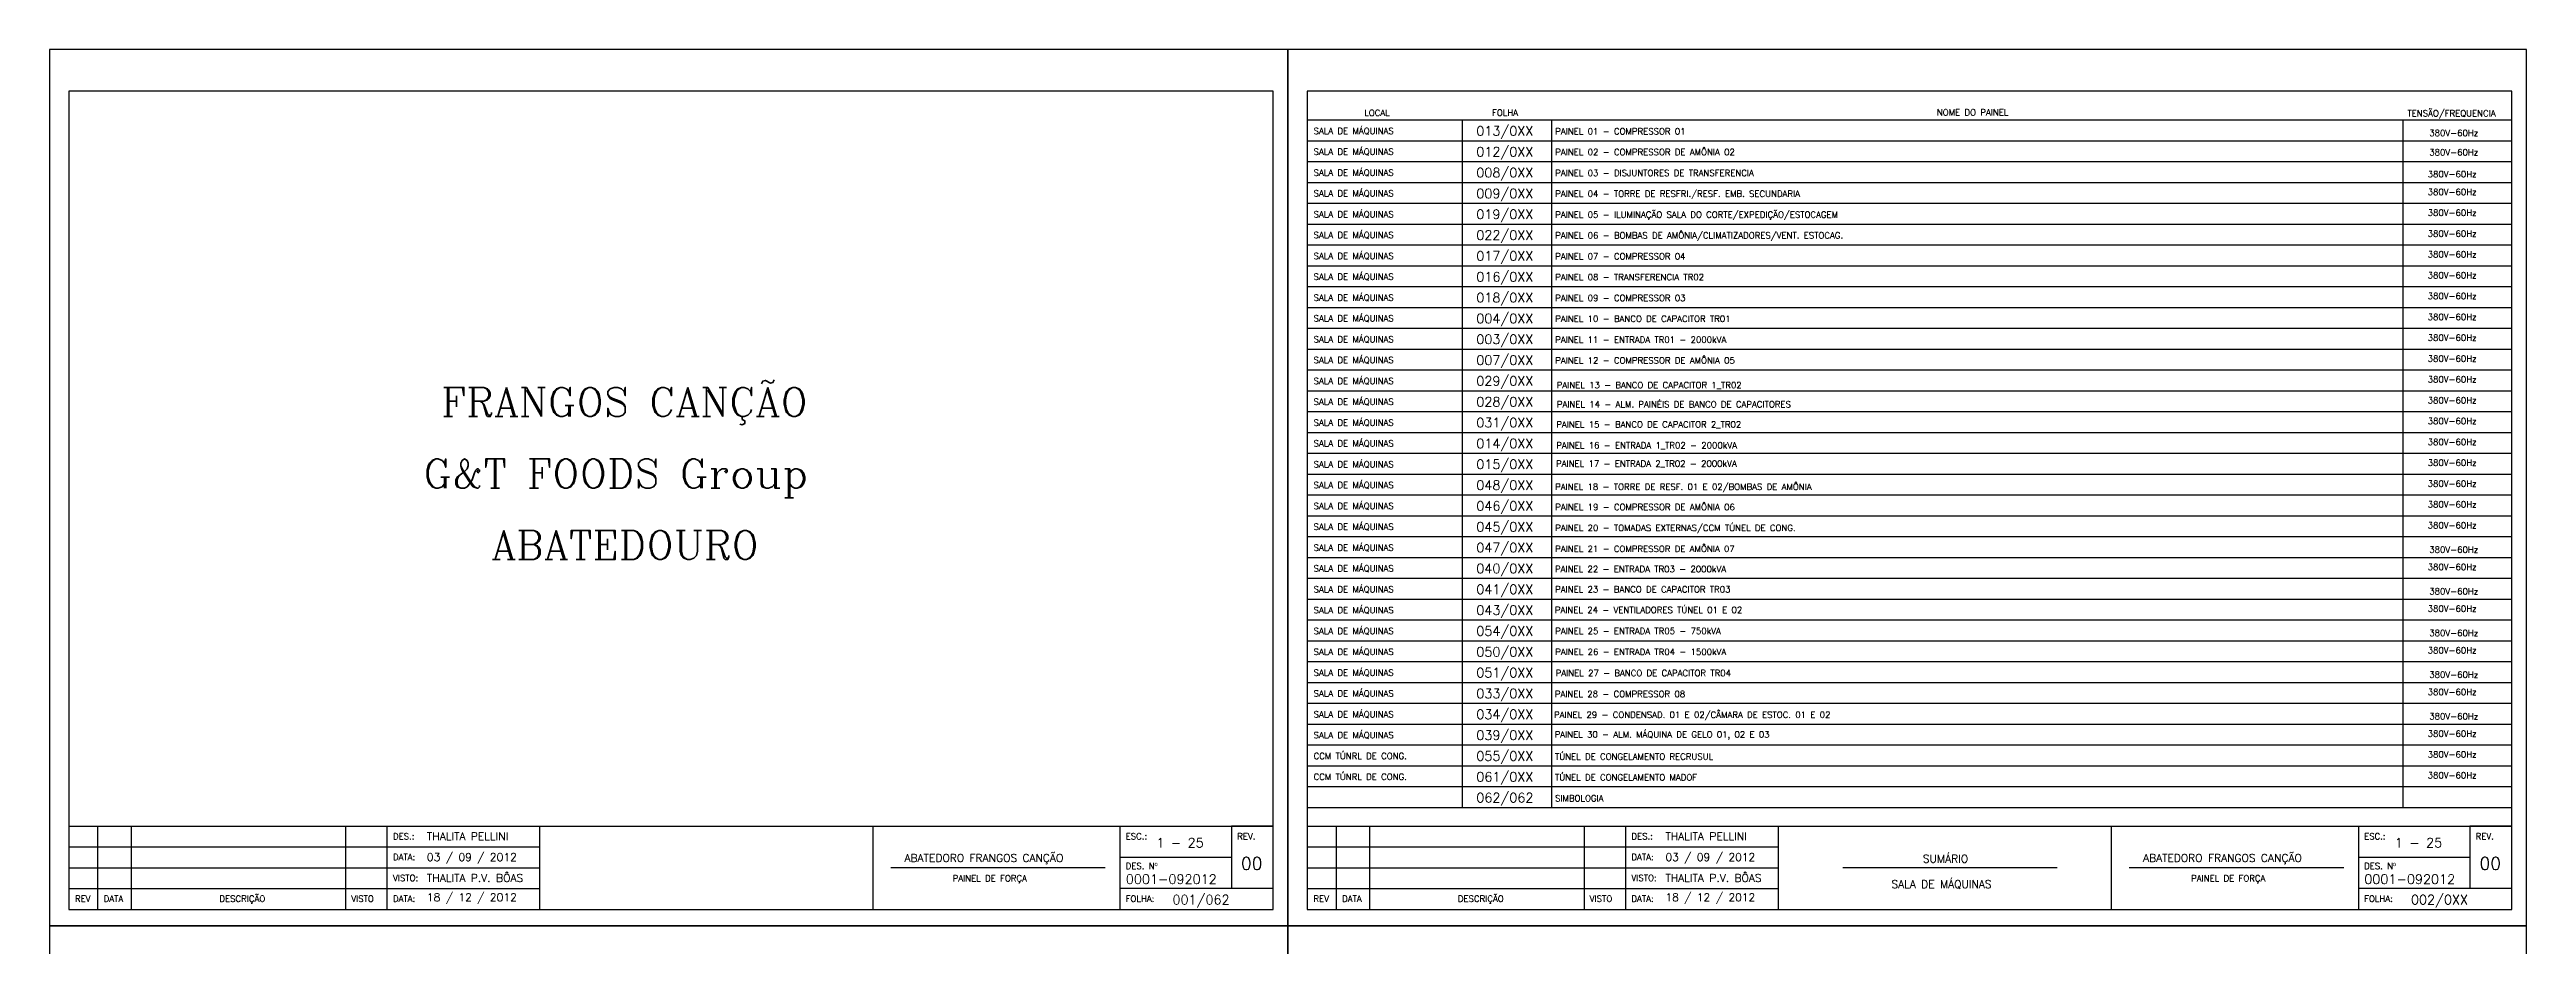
# Model space of a CAD drawing. Header units: millimetres. Extents: x 1974 to 2560, y 1429 to 1567.
# Drawn here: x 1974.1 to 2033.5, y 1533.2 to 1554.7 of the extents above; entities that cross this region are included whole.
import ezdxf

# ---------------------------------------------------------------- set-up
doc = ezdxf.new("R2010")
doc.units = ezdxf.units.MM
for name, color, linetype in [('MARGEM', 1, 'Continuous'), ('medidas', 251, 'Continuous'), ('TEXTO', 4, 'Continuous'), ('TEXTO_2', 5, 'Continuous'), ('TIMBRE', 7, 'Continuous')]:
    doc.layers.add(name, color=color, linetype=linetype)
doc.styles.add('ROMANC', font='romanc.shx', dxfattribs={"height": 0.55})
doc.styles.add('ROMANS', font='romans.shx', dxfattribs={"height": 37})

msp = doc.modelspace()

# ---------------------------------------------------------------- linework, layer by layer
for p, q in [((2003.452, 1536.047), (2002.452, 1536.047)), ((2033.152, 1536.047), (2032.152, 1536.047))]:
    msp.add_line(p, q)
at = {"layer": 'MARGEM', "color": 7}
for points in [[(1974.106, 1533.659), (2003.806, 1533.659), (2003.806, 1554.684), (1974.106, 1554.684)], [(2003.806, 1533.659), (2033.506, 1533.659), (2033.506, 1554.684), (2003.806, 1554.684)], [(1974.106, 1512.634), (2003.806, 1512.634), (2003.806, 1533.659), (1974.106, 1533.659)], [(2003.806, 1512.634), (2033.506, 1512.634), (2033.506, 1533.659), (2003.806, 1533.659)]]:
    msp.add_lwpolyline(points, close=True, dxfattribs=at)
at = {"layer": 'medidas'}
for p, q in [((2030.542, 1552.995), (2030.542, 1542.995)), ((2030.542, 1542.995), (2030.542, 1536.495))]:
    msp.add_line(p, q, dxfattribs=at)
at = {"layer": 'TIMBRE', "color": 12}
for p, q in [((2003.452, 1553.684), (1974.568, 1553.684)), ((2004.268, 1553.684), (2004.268, 1534.047)), ((2033.152, 1553.684), (2004.268, 1553.684)), ((2033.152, 1534.047), (2033.152, 1553.684)), ((2004.268, 1534.047), (2033.152, 1534.047))]:
    msp.add_line(p, q, dxfattribs=at)
at = {"layer": 'TIMBRE'}
for p, q in [((2004.268, 1552.995), (2033.152, 1552.995)), ((2007.99, 1542.995), (2007.99, 1552.995)), ((2010.134, 1542.995), (2010.134, 1552.995)), ((2004.268, 1552.495), (2033.152, 1552.495)), ((2004.268, 1551.995), (2033.152, 1551.995)), ((2004.268, 1551.495), (2033.152, 1551.495)), ((2004.268, 1550.995), (2033.152, 1550.995)), ((2004.268, 1550.495), (2033.152, 1550.495)), ((2004.268, 1549.995), (2033.152, 1549.995)), ((2004.268, 1549.495), (2033.152, 1549.495)), ((2004.268, 1548.995), (2033.152, 1548.995)), ((2004.268, 1548.495), (2033.152, 1548.495)), ((2004.268, 1547.995), (2033.152, 1547.995)), ((2004.268, 1547.495), (2033.152, 1547.495)), ((2004.268, 1546.995), (2033.152, 1546.995)), ((2004.268, 1546.495), (2033.152, 1546.495)), ((2004.268, 1545.995), (2033.152, 1545.995)), ((2004.268, 1545.495), (2033.152, 1545.495)), ((2004.268, 1544.995), (2033.152, 1544.995)), ((2004.268, 1544.495), (2033.152, 1544.495)), ((2004.268, 1543.995), (2033.152, 1543.995)), ((2004.268, 1543.495), (2033.152, 1543.495)), ((2004.268, 1542.995), (2033.152, 1542.995)), ((2007.99, 1536.495), (2007.99, 1542.995)), ((2010.134, 1536.495), (2010.134, 1542.995)), ((2004.268, 1542.495), (2033.152, 1542.495)), ((2004.268, 1541.995), (2033.152, 1541.995)), ((2004.268, 1541.495), (2033.152, 1541.495)), ((2004.268, 1540.995), (2033.152, 1540.995)), ((2004.268, 1540.495), (2033.152, 1540.495)), ((2004.268, 1539.995), (2033.152, 1539.995)), ((2004.268, 1539.495), (2033.152, 1539.495)), ((2004.268, 1538.995), (2033.152, 1538.995)), ((2004.268, 1538.495), (2033.152, 1538.495)), ((2004.268, 1537.995), (2033.152, 1537.995)), ((2004.268, 1537.495), (2033.152, 1537.495)), ((2004.268, 1536.995), (2033.152, 1536.995)), ((2004.268, 1536.495), (2033.152, 1536.495)), ((1974.568, 1536.047), (2003.452, 1536.047)), ((1974.568, 1535.547), (1985.859, 1535.547)), ((1975.268, 1534.047), (1975.268, 1536.047)), ((1976.068, 1534.047), (1976.068, 1536.047)), ((1981.206, 1536.047), (1981.206, 1534.047)), ((1982.206, 1534.047), (1982.206, 1536.047)), ((1985.859, 1536.047), (1985.859, 1534.047)), ((1993.849, 1536.047), (1993.849, 1534.047)), ((1999.777, 1536.047), (1999.777, 1534.047)), ((2002.452, 1536.047), (2002.452, 1534.547)), ((2004.268, 1536.047), (2033.152, 1536.047)), ((2004.268, 1535.547), (2015.559, 1535.547)), ((2004.968, 1534.047), (2004.968, 1536.047)), ((2005.768, 1534.047), (2005.768, 1536.047)), ((2010.906, 1536.047), (2010.906, 1534.047)), ((2011.906, 1534.047), (2011.906, 1536.047)), ((2015.559, 1536.047), (2015.559, 1534.047)), ((2023.549, 1536.047), (2023.549, 1534.047)), ((2029.477, 1536.047), (2029.477, 1534.047)), ((2032.152, 1536.047), (2032.152, 1534.547)), ((1974.568, 1535.047), (1985.859, 1535.047)), ((1999.424, 1535.047), (1994.28, 1535.047)), ((2002.452, 1535.297), (1999.777, 1535.297)), ((2004.268, 1535.047), (2015.559, 1535.047)), ((2022.253, 1535.047), (2017.109, 1535.047)), ((2029.124, 1535.047), (2023.98, 1535.047)), ((2032.152, 1535.297), (2029.477, 1535.297)), ((1974.568, 1534.547), (1985.859, 1534.547)), ((2003.452, 1534.547), (1999.777, 1534.547)), ((2004.268, 1534.547), (2015.559, 1534.547)), ((2033.152, 1534.547), (2029.477, 1534.547))]:
    msp.add_line(p, q, dxfattribs=at)
at = {"layer": 'TIMBRE', "color": 12}
msp.add_lwpolyline([(1974.568, 1534.047), (2003.452, 1534.047), (2003.452, 1553.684), (1974.568, 1553.684)], close=True, dxfattribs=at)

# ---------------------------------------------------------------- texts
at = {"style": 'ROMANS'}
for s, p in [('PAINEL 01 - COMPRESSOR 01', (2010.215, 1552.647)), ('380V-60Hz', (2031.176, 1552.606)), ('PAINEL 02 - COMPRESSOR DE AMÔNIA 02', (2010.215, 1552.147)), ('380V-60Hz', (2031.176, 1552.141)), ('PAINEL 03 - DISJUNTORES DE TRANSFERENCIA', (2010.215, 1551.647)), ('380V-60Hz', (2031.137, 1551.618)), ('PAINEL 04 - TORRE DE RESFRI./RESF. EMB. SECUNDARIA', (2010.215, 1551.147)), ('380V-60Hz', (2031.137, 1551.192)), ('PAINEL 05 - ILUMINAÇÃO SALA DO CORTE/EXPEDIÇÃO/ESTOCAGEM', (2010.215, 1550.647)), ('380V-60Hz', (2031.137, 1550.692)), ('380V-60Hz', (2031.137, 1550.192)), ('PAINEL 06 - BOMBAS DE AMÔNIA/CLIMATIZADORES/VENT. ESTOCAG.', (2010.215, 1550.147)), ('PAINEL 07 - COMPRESSOR 04', (2010.215, 1549.647)), ('380V-60Hz', (2031.137, 1549.692)), ('PAINEL 08 - TRANSFERENCIA TR02', (2010.215, 1549.147)), ('380V-60Hz', (2031.137, 1549.192)), ('PAINEL 09 - COMPRESSOR 03', (2010.215, 1548.647)), ('380V-60Hz', (2031.137, 1548.692)), ('PAINEL 10 - BANCO DE CAPACITOR TR01', (2010.215, 1548.147)), ('380V-60Hz', (2031.137, 1548.192)), ('PAINEL 11 - ENTRADA TR01 - 2000kVA', (2010.215, 1547.647)), ('380V-60Hz', (2031.137, 1547.692)), ('PAINEL 12 - COMPRESSOR DE AMÔNIA 05', (2010.215, 1547.147)), ('380V-60Hz', (2031.137, 1547.192)), ('380V-60Hz', (2031.137, 1546.692)), ('PAINEL 13 - BANCO DE CAPACITOR 1_TR02', (2010.25, 1546.555)), ('PAINEL 14 - ALM. PAINÉIS DE BANCO DE CAPACITORES', (2010.254, 1546.096)), ('380V-60Hz', (2031.137, 1546.192)), ('PAINEL 15 - BANCO DE CAPACITOR 2_TR02', (2010.24, 1545.611)), ('380V-60Hz', (2031.137, 1545.692)), ('PAINEL 16 - ENTRADA 1_TR02 - 2000kVA', (2010.24, 1545.111)), ('380V-60Hz', (2031.137, 1545.192)), ('PAINEL 17 - ENTRADA 2_TR02 - 2000kVA', (2010.235, 1544.673)), ('380V-60Hz', (2031.137, 1544.692)), ('PAINEL 18 - TORRE DE RESF. 01 E 02/BOMBAS DE AMÔNIA', (2010.212, 1544.115)), ('PAINEL 19 - COMPRESSOR DE AMÔNIA 06', (2010.215, 1543.628)), ('380V-60Hz', (2031.137, 1544.192)), ('380V-60Hz', (2031.137, 1543.692)), ('PAINEL 20 - TOMADAS EXTERNAS/CCM TÚNEL DE CONG.', (2010.214, 1543.13)), ('380V-60Hz', (2031.137, 1543.192)), ('PAINEL 21 - COMPRESSOR DE AMÔNIA 07', (2010.213, 1542.627)), ('380V-60Hz', (2031.176, 1542.606)), ('PAINEL 22 - ENTRADA TR03 - 2000kVA', (2010.211, 1542.14)), ('380V-60Hz', (2031.137, 1542.192)), ('PAINEL 23 - BANCO DE CAPACITOR TR03', (2010.212, 1541.654)), ('380V-60Hz', (2031.176, 1541.606)), ('PAINEL 24 - VENTILADORES TÚNEL 01 E 02', (2010.206, 1541.161)), ('380V-60Hz', (2031.137, 1541.192)), ('PAINEL 25 - ENTRADA TR05 - 750kVA', (2010.214, 1540.655)), ('PAINEL 26 - ENTRADA TR04 - 1500kVA', (2010.214, 1540.155)), ('380V-60Hz', (2031.137, 1540.192)), ('380V-60Hz', (2031.176, 1540.606)), ('PAINEL 27 - BANCO DE CAPACITOR TR04', (2010.225, 1539.645)), ('380V-60Hz', (2031.176, 1539.606)), ('PAINEL 28 - COMPRESSOR 08', (2010.206, 1539.143)), ('380V-60Hz', (2031.137, 1539.192)), ('PAINEL 29 - CONDENSAD. 01 E 02/CÂMARA DE ESTOC. 01 E 02', (2010.186, 1538.644)), ('380V-60Hz', (2031.176, 1538.606)), ('PAINEL 30 - ALM. MÁQUINA DE GELO 01, 02 E 03', (2010.2, 1538.172)), ('380V-60Hz', (2031.137, 1538.192)), ('TÚNEL DE CONGELAMENTO RECRUSUL', (2010.209, 1537.642)), ('TÚNEL DE CONGELAMENTO MADOF', (2010.209, 1537.142)), ('380V-60Hz', (2031.137, 1537.692)), ('380V-60Hz', (2031.137, 1537.192)), ('SIMBOLOGIA', (2010.209, 1536.642)), ('ESC.:', (1999.913, 1535.73)), ('REV.', (2002.589, 1535.73)), ('ESC.:', (2029.613, 1535.73)), ('REV.', (2032.289, 1535.73)), ('DES. Nº', (1999.913, 1535.017)), ('DES. Nº', (2029.613, 1535.017)), ('PAINEL DE FORÇA', (1995.764, 1534.721)), ('FOLHA:', (1999.913, 1534.23)), ('PAINEL DE FORÇA', (2025.464, 1534.721)), ('FOLHA:', (2029.613, 1534.23))]:
    msp.add_text(s, height=0.15, dxfattribs=at).set_placement(p)
at = {"layer": 'TEXTO'}
for s, height, style, p in [('SALA DE MÁQUINAS', 0.15, 'ROMANS', (2004.42, 1552.656)), ('LOCAL', 0.15, 'ROMANS', (2005.636, 1553.089)), ('FOLHA', 0.15, 'ROMANS', (2008.7, 1553.092)), ('NOME DO PAINEL', 0.15, 'ROMANS', (2019.367, 1553.099)), ('TENSÃO/FREQUENCIA', 0.15, 'ROMANS', (2030.652, 1553.079)), ('SALA DE MÁQUINAS', 0.15, 'ROMANS', (2004.42, 1552.156)), ('SALA DE MÁQUINAS', 0.15, 'ROMANS', (2004.42, 1551.656)), ('SALA DE MÁQUINAS', 0.15, 'ROMANS', (2004.42, 1551.156)), ('SALA DE MÁQUINAS', 0.15, 'ROMANS', (2004.42, 1550.656)), ('SALA DE MÁQUINAS', 0.15, 'ROMANS', (2004.42, 1550.156)), ('SALA DE MÁQUINAS', 0.15, 'ROMANS', (2004.42, 1549.656)), ('SALA DE MÁQUINAS', 0.15, 'ROMANS', (2004.42, 1549.156)), ('SALA DE MÁQUINAS', 0.15, 'ROMANS', (2004.42, 1548.656)), ('SALA DE MÁQUINAS', 0.15, 'ROMANS', (2004.42, 1548.156)), ('SALA DE MÁQUINAS', 0.15, 'ROMANS', (2004.42, 1547.656)), ('SALA DE MÁQUINAS', 0.15, 'ROMANS', (2004.42, 1547.156)), ('SALA DE MÁQUINAS', 0.15, 'ROMANS', (2004.42, 1546.656)), ('FRANGOS CANÇÃO', 0.7, 'ROMANC', (1983.503, 1545.876)), ('SALA DE MÁQUINAS', 0.15, 'ROMANS', (2004.42, 1546.156)), ('SALA DE MÁQUINAS', 0.15, 'ROMANS', (2004.42, 1545.656)), ('SALA DE MÁQUINAS', 0.15, 'ROMANS', (2004.42, 1545.156)), ('G&T FOODS Group', 0.7, 'ROMANC', (1983.069, 1544.158)), ('SALA DE MÁQUINAS', 0.15, 'ROMANS', (2004.42, 1544.656)), ('SALA DE MÁQUINAS', 0.15, 'ROMANS', (2004.42, 1544.156)), ('SALA DE MÁQUINAS', 0.15, 'ROMANS', (2004.42, 1543.656)), ('SALA DE MÁQUINAS', 0.15, 'ROMANS', (2004.42, 1543.156)), ('ABATEDOURO', 0.7, 'ROMANC', (1984.699, 1542.442)), ('SALA DE MÁQUINAS', 0.15, 'ROMANS', (2004.42, 1542.656)), ('SALA DE MÁQUINAS', 0.15, 'ROMANS', (2004.42, 1542.156)), ('SALA DE MÁQUINAS', 0.15, 'ROMANS', (2004.42, 1541.656)), ('SALA DE MÁQUINAS', 0.15, 'ROMANS', (2004.42, 1541.156)), ('SALA DE MÁQUINAS', 0.15, 'ROMANS', (2004.42, 1540.656)), ('SALA DE MÁQUINAS', 0.15, 'ROMANS', (2004.42, 1540.156)), ('SALA DE MÁQUINAS', 0.15, 'ROMANS', (2004.42, 1539.656)), ('SALA DE MÁQUINAS', 0.15, 'ROMANS', (2004.42, 1539.156)), ('SALA DE MÁQUINAS', 0.15, 'ROMANS', (2004.42, 1538.656)), ('SALA DE MÁQUINAS', 0.15, 'ROMANS', (2004.42, 1538.156)), ('CCM TÚNRL DE CONG.', 0.15, 'ROMANS', (2004.42, 1537.656)), ('CCM TÚNRL DE CONG.', 0.15, 'ROMANS', (2004.42, 1537.156)), ('THALITA PELLINI', 0.1875, 'ROMANS', (1983.157, 1535.71)), ('THALITA PELLINI', 0.1875, 'ROMANS', (2012.857, 1535.71)), ('THALITA P.V. BÔAS', 0.1875, 'ROMANS', (1983.157, 1534.71)), ('03 / 09 / 2012', 0.1875, 'ROMANS', (1983.157, 1535.21)), ('THALITA P.V. BÔAS', 0.1875, 'ROMANS', (2012.857, 1534.71)), ('03 / 09 / 2012', 0.1875, 'ROMANS', (2012.857, 1535.21)), ('18 / 12 / 2012', 0.1875, 'ROMANS', (1983.157, 1534.247)), ('18 / 12 / 2012', 0.1875, 'ROMANS', (2012.857, 1534.247))]:
    msp.add_text(s, height=height, dxfattribs=dict(at, style=style)).set_placement(p)
at = {"layer": 'TEXTO', "color": 150, "style": 'ROMANS'}
for s, height, p in [('013/0XX', 0.225, (2008.323, 1552.618)), ('012/0XX', 0.225, (2008.323, 1552.118)), ('008/0XX', 0.225, (2008.323, 1551.618)), ('009/0XX', 0.225, (2008.323, 1551.118)), ('019/0XX', 0.225, (2008.323, 1550.618)), ('022/0XX', 0.225, (2008.323, 1550.118)), ('017/0XX', 0.225, (2008.323, 1549.618)), ('016/0XX', 0.225, (2008.323, 1549.118)), ('018/0XX', 0.225, (2008.323, 1548.618)), ('004/0XX', 0.225, (2008.323, 1548.118)), ('003/0XX', 0.225, (2008.323, 1547.618)), ('007/0XX', 0.225, (2008.323, 1547.118)), ('029/0XX', 0.225, (2008.323, 1546.618)), ('028/0XX', 0.225, (2008.323, 1546.118)), ('031/0XX', 0.225, (2008.323, 1545.618)), ('014/0XX', 0.225, (2008.323, 1545.118)), ('015/0XX', 0.225, (2008.323, 1544.618)), ('048/0XX', 0.225, (2008.323, 1544.118)), ('046/0XX', 0.225, (2008.323, 1543.618)), ('045/0XX', 0.225, (2008.323, 1543.118)), ('047/0XX', 0.225, (2008.323, 1542.618)), ('040/0XX', 0.225, (2008.323, 1542.118)), ('041/0XX', 0.225, (2008.323, 1541.618)), ('043/0XX', 0.225, (2008.323, 1541.118)), ('054/0XX', 0.225, (2008.323, 1540.618)), ('050/0XX', 0.225, (2008.323, 1540.118)), ('051/0XX', 0.225, (2008.323, 1539.618)), ('033/0XX', 0.225, (2008.323, 1539.118)), ('034/0XX', 0.225, (2008.323, 1538.618)), ('039/0XX', 0.225, (2008.323, 1538.118)), ('055/0XX', 0.225, (2008.323, 1537.618)), ('061/0XX', 0.225, (2008.323, 1537.118)), ('062/062', 0.225, (2008.323, 1536.618)), ('DES.:', 0.15, (1982.342, 1535.73)), ('1 - 25', 0.225, (2000.647, 1535.537)), ('DES.:', 0.15, (2012.042, 1535.73)), ('1 - 25', 0.225, (2030.347, 1535.537)), ('DATA:', 0.15, (1982.342, 1535.23)), ('00', 0.3, (2002.68, 1535.003)), ('DATA:', 0.15, (2012.042, 1535.23)), ('00', 0.3, (2032.38, 1535.003)), ('REV', 0.15, (1974.716, 1534.23)), ('DATA', 0.15, (1975.404, 1534.23)), ('DESCRIÇÃO', 0.15, (1978.18, 1534.23)), ('VISTO', 0.15, (1981.342, 1534.23)), ('VISTO:', 0.15, (1982.342, 1534.73)), ('DATA:', 0.15, (1982.342, 1534.23)), ('0001-092012', 0.225, (1999.917, 1534.661)), ('001/062', 0.225, (2001.036, 1534.171)), ('REV', 0.15, (2004.416, 1534.23)), ('DATA', 0.15, (2005.104, 1534.23)), ('DESCRIÇÃO', 0.15, (2007.88, 1534.23)), ('VISTO', 0.15, (2011.042, 1534.23)), ('VISTO:', 0.15, (2012.042, 1534.73)), ('DATA:', 0.15, (2012.042, 1534.23)), ('0001-092012', 0.225, (2029.617, 1534.661)), ('002/0XX', 0.225, (2030.736, 1534.171))]:
    msp.add_text(s, height=height, dxfattribs=at).set_placement(p)
at = {"layer": 'TEXTO_2', "style": 'ROMANC'}
for s, p in [('ABATEDORO FRANGOS CANÇÃO', (1994.61, 1535.191)), ('SUMÁRIO', (2019.032, 1535.17)), ('ABATEDORO FRANGOS CANÇÃO', (2024.31, 1535.191)), ('SALA DE MÁQUINAS', (2018.278, 1534.562))]:
    msp.add_text(s, height=0.1875, dxfattribs=at).set_placement(p)

doc.saveas('drawing.dxf')
